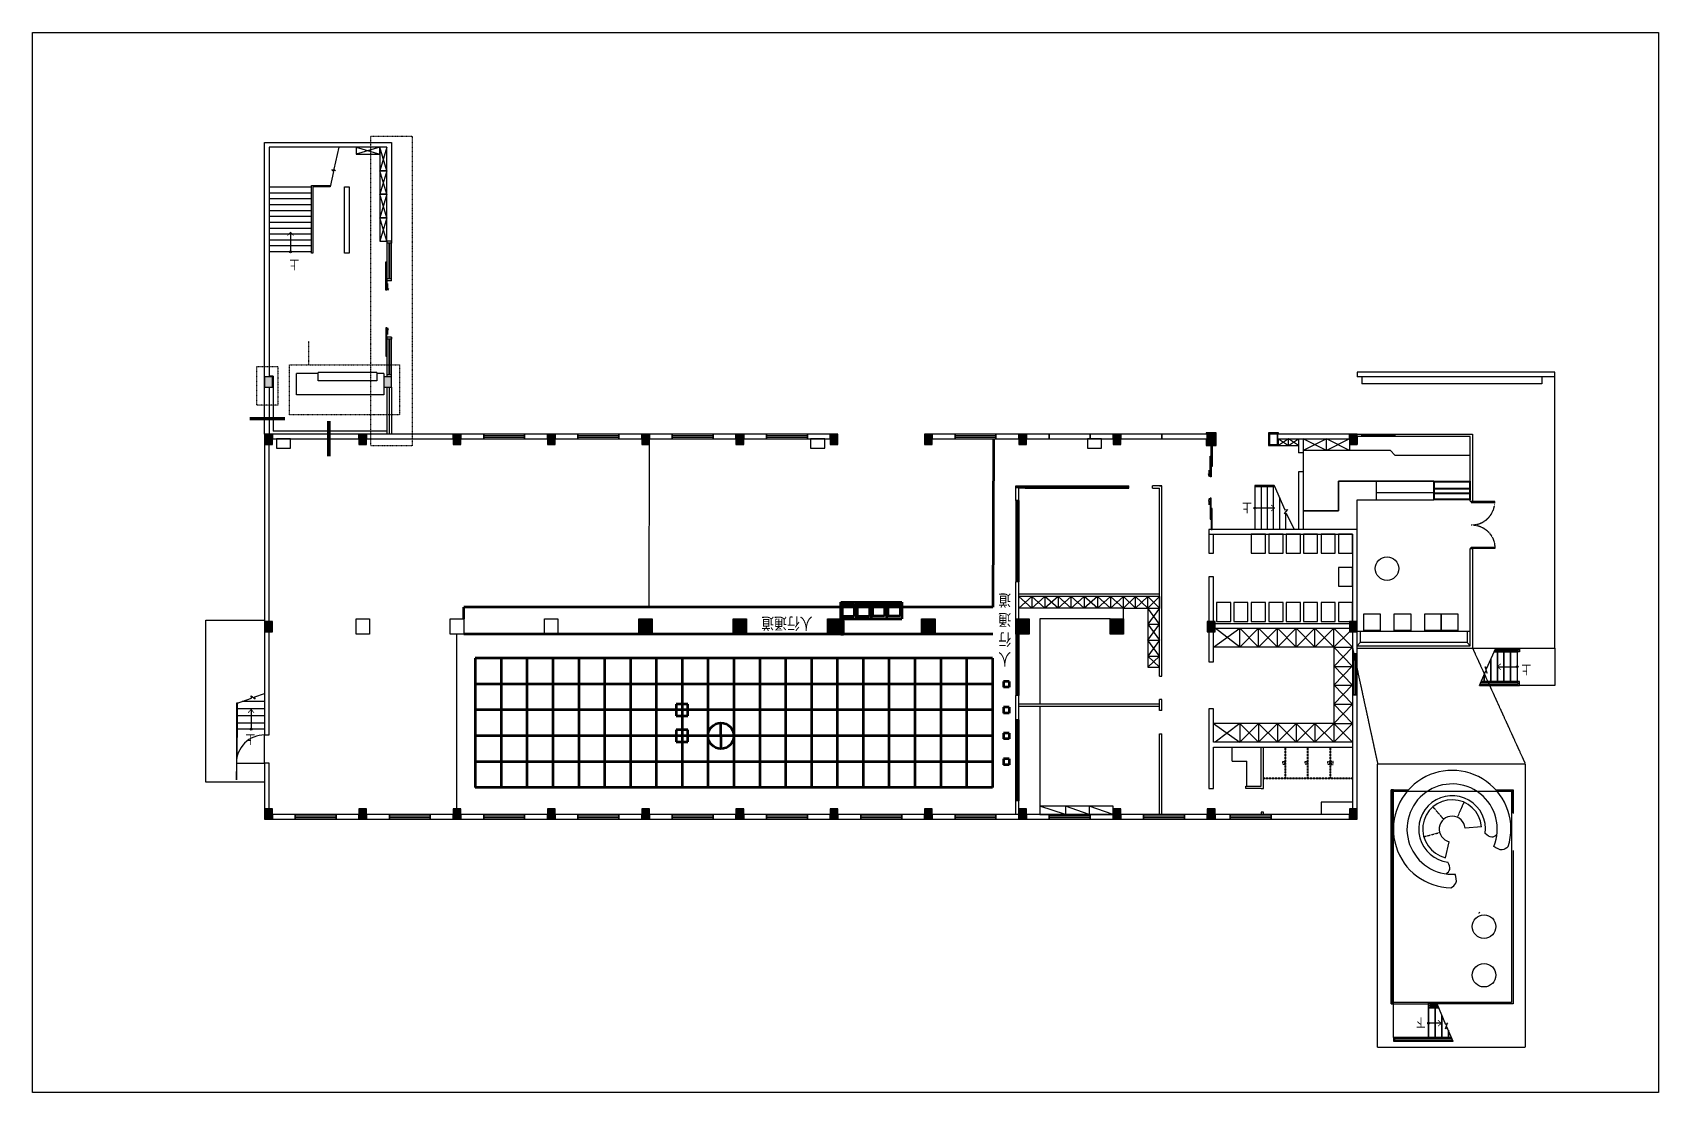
# Model space of a CAD drawing. Header units: millimetres. Extents: x -9872 to 59293, y -11623 to 33459.
import ezdxf

# ---------------------------------------------------------------- set-up
doc = ezdxf.new("R2010")
doc.units = ezdxf.units.MM
for name, pattern in [('DASH', [0.35, 0.25, -0.1]), ('DASHDOT', [25.4, 12.7, -6.35, 0, -6.35]), ('HIDDEN2', [4.7625, 3.175, -1.5875])]:
    doc.linetypes.add(name, pattern=pattern)
for name, color, linetype in [('63#_AFP_xp$0$消防柜', 1, 'Continuous'), ('BASE', 7, 'Continuous'), ('BASE-HATCH', 8, 'Continuous'), ('DOOR', 2, 'Continuous'), ('FMW-FIXTURE', 3, 'HIDDEN2'), ('FMW-MIDDLE', 8, 'HIDDEN2'), ('FMW-TOP', 3, 'Continuous'), ('FU', 8, 'HIDDEN2'), ('FU-LAY-TXT', 2, 'Continuous'), ('GL-EXT', 2, 'Continuous'), ('STAIR', 2, 'Continuous')]:
    doc.layers.add(name, color=color, linetype=linetype)
doc.styles.add('新宋体', font='simsun.ttc', dxfattribs={"width": 0.8})
doc.styles.add('黑体', font='', dxfattribs={"width": 0.8})
doc.styles.get('黑体').set_extended_font_data('SimHei')

# ---------------------------------------------------------------- blocks, each defined once
blk = doc.blocks.new('*E3')
at = {"color": 3, "linetype": 'HIDDEN2', "lineweight": -3, "ltscale": 0.2, "elevation": 0}
blk.add_lwpolyline([(118, 100), (13, 100, 0.414214), (0, 88), (0, 13, 0.414214), (13, 0), (118, 0, 0.414214), (130, 13), (130, 88, 0.414214)], format="xyb", close=True, dxfattribs=at)
at = {"color": 8, "linetype": 'HIDDEN2', "lineweight": -3, "ltscale": 0.2, "elevation": 0}
blk.add_lwpolyline([(115, 30), (115, 0), (15, 0), (15, 30)], close=True, dxfattribs=at)
blk = doc.blocks.new('*E4')
at = {"color": 3, "linetype": 'HIDDEN2', "lineweight": -3, "ltscale": 0.2, "elevation": 0}
blk.add_lwpolyline([(118, 100), (13, 100, 0.414214), (0, 88), (0, 13, 0.414214), (13, 0), (118, 0, 0.414214), (130, 13), (130, 88, 0.414214)], format="xyb", close=True, dxfattribs=at)
at = {"color": 8, "linetype": 'HIDDEN2', "lineweight": -3, "ltscale": 0.2, "elevation": 0}
blk.add_lwpolyline([(115, 30), (115, 0), (15, 0), (15, 30)], close=True, dxfattribs=at)
blk = doc.blocks.new('*E5')
at = {"color": 8, "linetype": 'Continuous', "lineweight": -3}
blk.add_lwpolyline([(0, 0), (50, 0), (50, 1000), (0, 1000)], close=True, dxfattribs=at)
at = {"color": 8, "linetype": 'HIDDEN2', "lineweight": -3, "ltscale": 0.2}
blk.add_arc((25, 25), 975, 358.5312, 91.4688, dxfattribs=at)
blk = doc.blocks.new('*E6')
at = {"color": 8, "linetype": 'Continuous', "lineweight": -3}
blk.add_lwpolyline([(0, 0), (50, 0), (50, 1000), (0, 1000)], close=True, dxfattribs=at)
at = {"color": 8, "linetype": 'HIDDEN2', "lineweight": -3, "ltscale": 0.2}
blk.add_arc((25, 25), 975, 358.5312, 91.4688, dxfattribs=at)
blk = doc.blocks.new('*E7')
at = {"color": 3, "linetype": 'HIDDEN2', "lineweight": -3, "ltscale": 0.2, "elevation": 0}
blk.add_lwpolyline([(118, 100), (13, 100, 0.414214), (0, 88), (0, 13, 0.414214), (13, 0), (118, 0, 0.414214), (130, 13), (130, 88, 0.414214)], format="xyb", close=True, dxfattribs=at)
at = {"color": 8, "linetype": 'HIDDEN2', "lineweight": -3, "ltscale": 0.2, "elevation": 0}
blk.add_lwpolyline([(115, 30), (115, 0), (15, 0), (15, 30)], close=True, dxfattribs=at)
blk = doc.blocks.new('*E8')
at = {"color": 3, "linetype": 'HIDDEN2', "lineweight": -3, "ltscale": 0.2, "elevation": 0}
blk.add_lwpolyline([(118, 100), (13, 100, 0.414214), (0, 88), (0, 13, 0.414214), (13, 0), (118, 0, 0.414214), (130, 13), (130, 88, 0.414214)], format="xyb", close=True, dxfattribs=at)
at = {"color": 8, "linetype": 'HIDDEN2', "lineweight": -3, "ltscale": 0.2, "elevation": 0}
blk.add_lwpolyline([(115, 30), (115, 0), (15, 0), (15, 30)], close=True, dxfattribs=at)
blk = doc.blocks.new('*E9')
at = {"linetype": 'Continuous', "lineweight": -3}
blk.add_hatch(color=8, dxfattribs=at).paths.add_polyline_path([(-214, -35), (-214, 0), (-371, 0)])
at = {"color": 8, "linetype": 'Continuous', "lineweight": -3, "extrusion": (0, 0, -1)}
for p, q in [((-371, 0), (-214, -35)), ((-214, -35), (-214, 0))]:
    blk.add_line(p, q, dxfattribs=at)
at = {"color": 8, "linetype": 'Continuous', "lineweight": -3}
for p, q in [((0, 0), (-214, 0)), ((-206, 0), (0, 0))]:
    blk.add_line(p, q, dxfattribs=at)
blk = doc.blocks.new('*E10')
at = {"color": 3, "linetype": 'Continuous', "lineweight": -3, "ltscale": 0.2}
blk.add_lwpolyline([(0, 1000), (0, 0), (300, 0), (300, 1000), (0, 1000)], dxfattribs=at)
at = {"color": 8, "linetype": 'Continuous', "lineweight": -3, "ltscale": 0.5}
for points in [[(0, 1000), (300, 0)], [(0, 0), (300, 1000)]]:
    blk.add_lwpolyline(points, dxfattribs=at)
blk = doc.blocks.new('*E11')
at = {"color": 3, "linetype": 'Continuous', "lineweight": -3, "ltscale": 0.2}
blk.add_lwpolyline([(0, 1000), (0, 0), (300, 0), (300, 1000), (0, 1000)], dxfattribs=at)
at = {"color": 8, "linetype": 'Continuous', "lineweight": -3, "ltscale": 0.5}
for points in [[(0, 1000), (300, 0)], [(0, 0), (300, 1000)]]:
    blk.add_lwpolyline(points, dxfattribs=at)
blk = doc.blocks.new('*E12')
at = {"color": 3, "linetype": 'Continuous', "lineweight": -3, "ltscale": 0.2}
blk.add_lwpolyline([(0, 1000), (0, 0), (300, 0), (300, 1000), (0, 1000)], dxfattribs=at)
at = {"color": 8, "linetype": 'Continuous', "lineweight": -3, "ltscale": 0.5}
for points in [[(0, 1000), (300, 0)], [(0, 0), (300, 1000)]]:
    blk.add_lwpolyline(points, dxfattribs=at)
blk = doc.blocks.new('*E13')
at = {"color": 3, "linetype": 'Continuous', "lineweight": -3, "ltscale": 0.2}
blk.add_lwpolyline([(0, 1000), (0, 0), (300, 0), (300, 1000), (0, 1000)], dxfattribs=at)
at = {"color": 8, "linetype": 'Continuous', "lineweight": -3, "ltscale": 0.5}
for points in [[(0, 1000), (300, 0)], [(0, 0), (300, 1000)]]:
    blk.add_lwpolyline(points, dxfattribs=at)
blk = doc.blocks.new('*E14')
at = {"color": 3, "linetype": 'Continuous', "lineweight": -3, "ltscale": 0.2}
blk.add_lwpolyline([(0, 1000), (0, 0), (300, 0), (300, 1000), (0, 1000)], dxfattribs=at)
at = {"color": 8, "linetype": 'Continuous', "lineweight": -3, "ltscale": 0.5}
for points in [[(0, 1000), (300, 0)], [(0, 0), (300, 1000)]]:
    blk.add_lwpolyline(points, dxfattribs=at)
blk = doc.blocks.new('*E15')
at = {"linetype": 'Continuous', "lineweight": -3}
blk.add_hatch(color=8, dxfattribs=at).paths.add_polyline_path([(-214, -35), (-214, 0), (-371, 0)])
at = {"color": 8, "linetype": 'Continuous', "lineweight": -3, "extrusion": (0, 0, -1)}
for p, q in [((-371, 0), (-214, -35)), ((-214, -35), (-214, 0))]:
    blk.add_line(p, q, dxfattribs=at)
at = {"color": 8, "linetype": 'Continuous', "lineweight": -3}
for p, q in [((0, 0), (-214, 0)), ((-206, 0), (0, 0))]:
    blk.add_line(p, q, dxfattribs=at)
blk = doc.blocks.new('*E16')
at = {"layer": 'STAIR', "linetype": 'Continuous', "lineweight": -3}
h = blk.add_hatch(color=1, dxfattribs=at)
edge = h.paths.add_edge_path()
edge.add_arc((36567, 89370), 40, 0, 360)
at = {"layer": 'STAIR', "color": 1, "linetype": 'Continuous', "lineweight": -3}
blk.add_lwpolyline([(37407, 89370), (36567, 89370)], dxfattribs=at)
blk.add_lwpolyline([(37260, 89242, 32.4, 32.4, 0), (37407, 89370, 32.4, 32.4, 0), (37259, 89498, 0, 0, 0)], format="xyseb", dxfattribs=at)
at = {"layer": 'STAIR', "color": 8, "linetype": 'Continuous', "lineweight": -3}
blk.add_circle((36567, 89370), 40, dxfattribs=at)
blk = doc.blocks.new('*E17')
at = {"layer": 'STAIR', "linetype": 'Continuous', "lineweight": -3}
h = blk.add_hatch(color=1, dxfattribs=at)
edge = h.paths.add_edge_path()
edge.add_arc((40331, 104533), 40, 180, 540)
at = {"layer": 'STAIR', "color": 1, "linetype": 'Continuous', "lineweight": -3}
blk.add_lwpolyline([(39932, 104662, 32.4, 32.4, 0), (39786, 104533, 32.4, 32.4, 0), (39933, 104406, 0, 0, 0)], format="xyseb", dxfattribs=at)
blk.add_lwpolyline([(39786, 104533), (40331, 104533)], dxfattribs=at)
at = {"layer": 'STAIR', "color": 8, "linetype": 'Continuous', "lineweight": -3}
blk.add_circle((40331, 104533), 40, dxfattribs=at)
blk = doc.blocks.new('*E18')
at = {"layer": 'STAIR', "linetype": 'Continuous', "lineweight": -3}
h = blk.add_hatch(color=1, dxfattribs=at)
edge = h.paths.add_edge_path()
edge.add_arc((36567, 89370), 40, 0, 360)
at = {"layer": 'STAIR', "color": 1, "linetype": 'Continuous', "lineweight": -3}
blk.add_lwpolyline([(37407, 89370), (36567, 89370)], dxfattribs=at)
blk.add_lwpolyline([(37260, 89242, 32.4, 32.4, 0), (37407, 89370, 32.4, 32.4, 0), (37259, 89498, 0, 0, 0)], format="xyseb", dxfattribs=at)
at = {"layer": 'STAIR', "color": 8, "linetype": 'Continuous', "lineweight": -3}
blk.add_circle((36567, 89370), 40, dxfattribs=at)
blk = doc.blocks.new('*E19')
at = {"layer": 'STAIR', "linetype": 'Continuous', "lineweight": -3}
h = blk.add_hatch(color=1, dxfattribs=at)
edge = h.paths.add_edge_path()
edge.add_arc((36567, 89370), 40, 0, 360)
at = {"layer": 'STAIR', "color": 1, "linetype": 'Continuous', "lineweight": -3}
blk.add_lwpolyline([(37407, 89370), (36567, 89370)], dxfattribs=at)
blk.add_lwpolyline([(37260, 89242, 32.4, 32.4, 0), (37407, 89370, 32.4, 32.4, 0), (37259, 89498, 0, 0, 0)], format="xyseb", dxfattribs=at)
at = {"layer": 'STAIR', "color": 8, "linetype": 'Continuous', "lineweight": -3}
blk.add_circle((36567, 89370), 40, dxfattribs=at)
blk = doc.blocks.new('*E20')
at = {"layer": 'STAIR', "linetype": 'Continuous', "lineweight": -3}
h = blk.add_hatch(color=1, dxfattribs=at)
edge = h.paths.add_edge_path()
edge.add_arc((36567, 89370), 40, 0, 360)
at = {"layer": 'STAIR', "color": 1, "linetype": 'Continuous', "lineweight": -3}
blk.add_lwpolyline([(37407, 89370), (36567, 89370)], dxfattribs=at)
blk.add_lwpolyline([(37260, 89242, 32.4, 32.4, 0), (37407, 89370, 32.4, 32.4, 0), (37259, 89498, 0, 0, 0)], format="xyseb", dxfattribs=at)
at = {"layer": 'STAIR', "color": 8, "linetype": 'Continuous', "lineweight": -3}
blk.add_circle((36567, 89370), 40, dxfattribs=at)

msp = doc.modelspace()

# ---------------------------------------------------------------- hatches: boundary and pattern name
at = {"layer": 'BASE-HATCH', "linetype": 'Continuous', "lineweight": -3}
h = msp.add_hatch(color=8, dxfattribs=at)
h.paths.add_polyline_path([(5400, 18820), (5070, 18820), (5070, 18380), (5400, 18380)])
h.paths.add_polyline_path([(330, 18820), (0, 18820), (0, 18380), (330, 18380)])
for points in [[(330, 16380), (0, 16380), (0, 15940), (330, 15940)], [(4340, 16380), (4010, 16380), (4010, 15940), (4340, 15940)], [(8350, 16380), (8020, 16380), (8020, 15940), (8350, 15940)], [(12360, 16380), (12030, 16380), (12030, 15940), (12360, 15940)], [(16370, 16380), (16040, 16380), (16040, 15940), (16370, 15940)], [(20380, 16380), (20050, 16380), (20050, 15940), (20380, 15940)], [(24390, 16380), (24060, 16380), (24060, 15940), (24390, 15940)], [(28400, 16380), (28070, 16380), (28070, 15940), (28400, 15940)], [(32410, 16380), (32080, 16380), (32080, 15940), (32410, 15940)], [(36420, 16380), (36090, 16380), (36090, 15940), (36420, 15940)], [(40430, 16380), (40100, 16380), (40100, 15940), (40430, 15940)], [(46480, 16380), (46150, 16380), (46150, 15940), (46480, 15940)], [(330, 8410), (0, 8410), (0, 7970), (330, 7970)], [(16490, 7865), (15920, 7865), (15920, 8515), (16490, 8515)], [(20496, 7865), (19926, 7865), (19926, 8515), (20496, 8515)], [(24510, 7865), (23940, 7865), (23940, 8515), (24510, 8515)], [(28520, 7865), (27950, 7865), (27950, 8515), (28520, 8515)], [(32530, 7865), (31960, 7865), (31960, 8515), (32530, 8515)], [(36540, 7865), (35970, 7865), (35970, 8515), (36540, 8515)], [(40430, 8410), (40100, 8410), (40100, 7970), (40430, 7970)], [(46480, 8410), (46150, 8410), (46150, 7970), (46480, 7970)], [(330, 440), (0, 440), (0, 0), (330, 0)], [(4340, 440), (4010, 440), (4010, 0), (4340, 0)], [(8350, 440), (8020, 440), (8020, 0), (8350, 0)], [(12360, 440), (12030, 440), (12030, 0), (12360, 0)], [(16370, 440), (16040, 440), (16040, 0), (16370, 0)], [(20380, 440), (20050, 440), (20050, 0), (20380, 0)], [(24390, 440), (24060, 440), (24060, 0), (24390, 0)], [(28400, 440), (28070, 440), (28070, 0), (28400, 0)], [(32410, 440), (32080, 440), (32080, 0), (32410, 0)], [(36420, 440), (36090, 440), (36090, 0), (36420, 0)], [(40430, 440), (40100, 440), (40100, 0), (40430, 0)], [(46480, 440), (46150, 440), (46150, 0), (46480, 0)]]:
    msp.add_hatch(color=8, dxfattribs=at).paths.add_polyline_path(points)
at = {"layer": 'BASE-HATCH', "linetype": 'Continuous', "lineweight": -3, "ltscale": 0.2}
h = msp.add_hatch(dxfattribs=at)
h.set_pattern_fill('ANSI31', color=8, scale=1500, angle=540, style=0)
h.set_pattern_definition([(225, (89846.613, 95855.09), (22.45064, -22.45064), [])])
h.paths.add_polyline_path([(31960, 14080), (32360, 14080), (32360, 14180), (31960, 14180)])
h = msp.add_hatch(dxfattribs=at)
h.set_pattern_fill('ANSI31', color=8, scale=1500, angle=540, style=0)
h.set_pattern_definition([(225, (48015.97, 1251.683), (22.45064, -22.45064), [])])
h.paths.add_polyline_path([(48016, 1252), (47916, 1252), (47916, -7858), (48016, -7858)])

# ---------------------------------------------------------------- linework, layer by layer
at = {"color": 4}
for p, q in [((-9872, -11623), (-9872, 33459)), ((-9872, 33459), (59293, 33459)), ((59293, 33459), (59293, -11623)), ((16352, 9016), (16370, 15940)), ((8162, 7865), (8160, 440)), ((59293, -11623), (-9872, -11623))]:
    msp.add_line(p, q, dxfattribs=at)
at = {"color": 6, "linetype": 'DASHDOT', "lineweight": -3, "ltscale": 0.2}
msp.add_line((1880, 19329), (1880, 20328), dxfattribs=at)
at = {"color": 2, "lineweight": 211}
for p, q in [((30999, 16180), (30980, 9015)), ((30980, 9015), (8470, 9016)), ((8470, 8515), (8470, 9016)), ((30977, 7865), (8470, 7865))]:
    msp.add_line(p, q, dxfattribs=at)
at = {"color": 4, "lineweight": 211}
for p, q in [((24510, 8515), (24510, 9232)), ((24510, 9232), (27100, 9232)), ((25158, 9232), (25158, 8515)), ((25805, 9232), (25805, 8515)), ((26452, 9232), (26452, 8515)), ((27100, 9232), (27100, 8515)), ((24510, 8515), (27100, 8515)), ((30960, 6845), (8960, 6845)), ((8960, 6845), (8960, 1345)), ((10060, 6845), (10060, 1345)), ((11160, 6845), (11160, 1345)), ((12260, 6845), (12260, 1345)), ((13360, 6845), (13360, 1345)), ((14460, 6845), (14460, 1345)), ((15560, 6845), (15560, 1345)), ((16660, 6845), (16660, 1345)), ((17760, 6845), (17760, 1345)), ((18860, 6845), (18860, 1345)), ((19960, 6845), (19960, 1345)), ((21060, 6845), (21060, 1345)), ((22160, 6845), (22160, 1345)), ((23260, 6845), (23260, 1345)), ((24360, 6845), (24360, 1345)), ((25460, 6845), (25460, 1345)), ((26560, 6845), (26560, 1345)), ((27660, 6845), (27660, 1345)), ((28760, 6845), (28760, 1345)), ((29860, 6845), (29860, 1345)), ((30960, 6845), (30960, 1345)), ((30960, 5745), (8960, 5745)), ((31427, 5861), (31427, 5611)), ((31677, 5861), (31427, 5861)), ((31427, 5861), (31427, 5611)), ((31427, 5861), (31427, 5611)), ((31677, 5611), (31427, 5611)), ((31677, 5861), (31677, 5611)), ((18010, 4895), (17510, 4895)), ((17510, 4895), (17510, 4395)), ((18010, 4395), (18010, 4895)), ((30960, 4645), (8960, 4645)), ((17510, 4395), (17760, 4395)), ((17760, 4645), (17760, 4395)), ((17760, 4395), (18010, 4395)), ((31427, 4761), (31427, 4511)), ((31677, 4761), (31427, 4761)), ((31427, 4761), (31427, 4511)), ((31427, 4761), (31427, 4511)), ((31677, 4511), (31427, 4511)), ((31677, 4761), (31677, 4511)), ((30960, 3545), (8960, 3545)), ((18010, 3795), (17510, 3795)), ((17510, 3795), (17510, 3295)), ((17760, 3545), (17760, 3295)), ((18010, 3295), (18010, 3795)), ((19410, 3545), (19410, 4095)), ((19960, 3545), (19410, 3545)), ((19410, 3545), (19410, 2995)), ((31427, 3661), (31427, 3411)), ((31677, 3661), (31427, 3661)), ((31427, 3661), (31427, 3411)), ((31427, 3661), (31427, 3411)), ((31677, 3661), (31677, 3411)), ((17510, 3295), (17760, 3295)), ((17760, 3295), (18010, 3295)), ((31677, 3411), (31427, 3411)), ((30960, 2445), (8960, 2445)), ((31427, 2561), (31427, 2311)), ((31677, 2561), (31427, 2561)), ((31427, 2561), (31427, 2311)), ((31427, 2561), (31427, 2311)), ((31677, 2311), (31427, 2311)), ((31677, 2561), (31677, 2311)), ((30960, 1345), (8960, 1345)), ((27659, 1340), (27660, 1340))]:
    msp.add_line(p, q, dxfattribs=at)
at = {"color": 6, "linetype": 'DASHDOT', "lineweight": -3, "ltscale": 0.2}
for points in [[(6273, 15877), (4520, 15877), (4520, 29055), (6273, 29055)], [(556, 17608), (-331, 17608), (-331, 19256), (556, 19256)], [(5735, 17193), (1058, 17193), (1058, 19329), (5735, 19329)]]:
    msp.add_lwpolyline(points, close=True, dxfattribs=at)
at = {"color": 2, "linetype": 'Continuous', "lineweight": -3, "ltscale": 0.2, "const_width": 150}
for points in [[(-632, 17035), (868, 17035)], [(2731, 15440), (2731, 16940)]]:
    msp.add_lwpolyline(points, dxfattribs=at)
at = {"color": 4, "lineweight": 211}
for points in [[(25082, 8626), (24578, 8626), (24578, 9121), (25082, 9121)], [(25727, 8626), (25223, 8626), (25223, 9121), (25727, 9121)], [(26372, 8631), (25868, 8631), (25868, 9126), (26372, 9126)], [(27032, 8635), (26528, 8635), (26528, 9130), (27032, 9130)], [(24510, 7865), (24621, 7865), (24621, 8428), (24510, 8428)]]:
    msp.add_lwpolyline(points, close=True, dxfattribs=at)
msp.add_circle((19410, 3545), 550, dxfattribs=at)
at = {"layer": '63#_AFP_xp$0$消防柜', "ltscale": 0.5}
for points in [[(1101, 16180), (501, 16180), (501, 15780), (1101, 15780)], [(23828, 16180), (23228, 16180), (23228, 15780), (23828, 15780)], [(35605, 16180), (35005, 16180), (35005, 15780), (35605, 15780)]]:
    msp.add_lwpolyline(points, close=True, dxfattribs=at)
at = {"layer": 'BASE', "color": 7, "linetype": 'Continuous', "lineweight": -3}
for p, q in [((54880, 19020), (46480, 19020)), ((54880, 18820), (46480, 18820)), ((54880, 18820), (54880, 19020)), ((46480, 15940), (46280, 15940)), ((46480, 16380), (46680, 16380)), ((46480, 16080), (46480, 16380)), ((46680, 16280), (46480, 16280)), ((48080, 16380), (51380, 16380)), ((51280, 16280), (48080, 16280)), ((51280, 13520), (51280, 16280)), ((51380, 16380), (51380, 13520)), ((31960, 13550), (31960, 14180)), ((31960, 14180), (32360, 14180)), ((32080, 13550), (32080, 14080)), ((32360, 14080), (32080, 14080)), ((32360, 14180), (32360, 14080)), ((37765, 14080), (37765, 14180)), ((38165, 14180), (37765, 14180)), ((37765, 14080), (38065, 14080)), ((38065, 14180), (38165, 14180)), ((38065, 6085), (38065, 14080)), ((38165, 6085), (38165, 14180)), ((38165, 14080), (38165, 14180)), ((32080, 13550), (31960, 13550)), ((51280, 13520), (51380, 13520)), ((40165, 12120), (46280, 12120)), ((46280, 12320), (40365, 12320)), ((46280, 12120), (46280, 8410)), ((51280, 7380), (51280, 11520)), ((51280, 11520), (51380, 11520)), ((51380, 11520), (51380, 7280)), ((31960, 8515), (31960, 10100)), ((32080, 10100), (31960, 10100)), ((32080, 8515), (32080, 10100)), ((38065, 9570), (32080, 9570)), ((38065, 9470), (32080, 9470)), ((46280, 8410), (46480, 8410)), ((51380, 8268), (51380, 7280)), ((46480, 7380), (51280, 7380)), ((46480, 7280), (51380, 7280)), ((31960, 4225), (31960, 5259)), ((32080, 5259), (31960, 5259)), ((32080, 4225), (32080, 5259)), ((32080, 4910), (38065, 4910)), ((38165, 5085), (38065, 5085)), ((38065, 4625), (38065, 5085)), ((38165, 4625), (38165, 5085)), ((46480, 440), (46480, 5290)), ((32080, 4225), (31960, 4225)), ((32080, 4810), (38065, 4810)), ((38065, 200), (38065, 3625)), ((38165, 200), (38165, 3625)), ((46280, 3070), (46280, 440)), ((41735, 1300), (41735, 1400)), ((41735, 1400), (42385, 1400)), ((31960, 200), (31960, 775)), ((32080, 775), (31960, 775)), ((32080, 200), (32080, 775)), ((42385, 1300), (41735, 1300)), ((47916, -7858), (47916, 1252)), ((48016, 1252), (47916, 1252)), ((48016, -7858), (48016, 1252)), ((42485, 200), (42385, 200)), ((46150, 200), (42820, 200)), ((42820, 200), (42820, 0)), ((46150, 0), (46150, 200)), ((42820, 0), (46150, 0)), ((47916, -7858), (48016, -7858))]:
    msp.add_line(p, q, dxfattribs=at)
at = {"layer": 'BASE', "color": 7, "linetype": 'Continuous', "lineweight": -3, "ltscale": 0.5}
for p, q in [((46480, 19020), (46480, 18820)), ((38065, 6085), (38165, 6085)), ((38165, 4625), (38065, 4625)), ((38065, 3625), (38165, 3625)), ((42385, 1400), (42385, 3070)), ((42485, 1300), (42485, 3070)), ((42385, 1300), (42485, 1300)), ((42485, 300), (42385, 300)), ((42385, 300), (42385, 200)), ((42485, 200), (42485, 300))]:
    msp.add_line(p, q, dxfattribs=at)
at = {"layer": 'BASE', "color": 0, "linetype": 'Continuous', "lineweight": -3}
for p, q in [((40430, 8320), (46150, 8320)), ((40430, 8120), (46150, 8120)), ((46480, 5290), (46280, 5290)), ((46280, 5290), (46280, 3270)), ((46480, 5290), (46280, 5290)), ((40365, 4690), (40165, 4690)), ((40165, 4690), (40165, 1300)), ((40365, 3270), (40365, 4690)), ((46280, 3270), (40365, 3270)), ((40365, 1300), (40365, 3070)), ((40365, 3070), (46280, 3070)), ((40165, 1300), (40365, 1300)), ((46280, 440), (46480, 440))]:
    msp.add_line(p, q, dxfattribs=at)
at = {"layer": 'BASE', "color": 1, "linetype": 'DASH', "lineweight": -3}
for p, q in [((46280, 7280), (47346, 2357)), ((51380, 7280), (53623, 2357))]:
    msp.add_line(p, q, dxfattribs=at)
at = {"layer": 'BASE', "color": 7, "linetype": 'Continuous', "lineweight": -3, "ltscale": 0.5}
for points in [[(0, 16380), (0, 16380), (0, 28780), (5400, 28780), (5400, 24580), (5200, 24580), (5200, 28580), (200, 28580), (200, 18820)], [(3400, 26900), (3600, 26900), (3600, 24080), (3400, 24080), (3400, 26900)], [(200, 18380), (200, 16380)], [(43980, 16180), (43980, 15580)], [(44180, 16180), (44180, 15580)], [(43980, 14780), (43980, 12320)], [(44180, 14780), (44180, 12320)]]:
    msp.add_lwpolyline(points, dxfattribs=at)
at = {"layer": 'BASE', "color": 7, "linetype": 'Continuous', "lineweight": -3, "ltscale": 0.2}
for points in [[(330, 18820), (0, 18820), (0, 18380), (330, 18380)], [(5400, 18820), (5070, 18820), (5070, 18380), (5400, 18380)], [(330, 16380), (0, 16380), (0, 15940), (330, 15940)], [(4340, 16380), (4010, 16380), (4010, 15940), (4340, 15940)], [(8350, 16380), (8020, 16380), (8020, 15940), (8350, 15940)], [(12360, 16380), (12030, 16380), (12030, 15940), (12360, 15940)], [(16370, 16380), (16040, 16380), (16040, 15940), (16370, 15940)], [(20380, 16380), (20050, 16380), (20050, 15940), (20380, 15940)], [(24390, 16380), (24060, 16380), (24060, 15940), (24390, 15940)], [(28400, 16380), (28070, 16380), (28070, 15940), (28400, 15940)], [(32410, 16380), (32080, 16380), (32080, 15940), (32410, 15940)], [(36420, 16380), (36090, 16380), (36090, 15940), (36420, 15940)], [(40430, 16380), (40100, 16380), (40100, 15940), (40430, 15940)], [(46480, 16380), (46150, 16380), (46150, 15940), (46480, 15940)], [(330, 8410), (0, 8410), (0, 7970), (330, 7970)], [(4460, 7865), (3890, 7865), (3890, 8515), (4460, 8515)], [(8470, 7865), (7900, 7865), (7900, 8515), (8470, 8515)], [(12480, 7865), (11910, 7865), (11910, 8515), (12480, 8515)], [(20500, 7865), (19930, 7865), (19930, 8515), (20500, 8515)], [(24510, 7865), (23940, 7865), (23940, 8515), (24510, 8515)], [(28520, 7865), (27950, 7865), (27950, 8515), (28520, 8515)], [(32530, 7865), (31960, 7865), (31960, 8515), (32530, 8515)], [(36540, 7865), (35970, 7865), (35970, 8515), (36540, 8515)], [(40430, 8410), (40100, 8410), (40100, 7970), (40430, 7970)], [(46480, 8410), (46150, 8410), (46150, 7970), (46480, 7970)], [(330, 440), (0, 440), (0, 0), (330, 0)], [(4340, 440), (4010, 440), (4010, 0), (4340, 0)], [(8350, 440), (8020, 440), (8020, 0), (8350, 0)], [(12360, 440), (12030, 440), (12030, 0), (12360, 0)], [(16370, 440), (16040, 440), (16040, 0), (16370, 0)], [(20380, 440), (20050, 440), (20050, 0), (20380, 0)], [(24390, 440), (24060, 440), (24060, 0), (24390, 0)], [(28400, 440), (28070, 440), (28070, 0), (28400, 0)], [(32410, 440), (32080, 440), (32080, 0), (32410, 0)], [(36420, 440), (36090, 440), (36090, 0), (36420, 0)], [(40430, 440), (40100, 440), (40100, 0), (40430, 0)], [(46480, 440), (46150, 440), (46150, 0), (46480, 0)]]:
    msp.add_lwpolyline(points, close=True, dxfattribs=at)
at = {"layer": 'BASE', "color": 7, "linetype": 'Continuous', "lineweight": -3}
for points in [[(0, 8410), (200, 8410), (200, 15940), (0, 15940)], [(330, 16180), (4010, 16180), (4010, 16380), (330, 16380)], [(4340, 16180), (8020, 16180), (8020, 16380), (4340, 16380)], [(8350, 16180), (9320, 16180), (9320, 16380), (8350, 16380)], [(11060, 16180), (12030, 16180), (12030, 16380), (11060, 16380)], [(12360, 16180), (13330, 16180), (13330, 16380), (12360, 16380)], [(15070, 16180), (16040, 16180), (16040, 16380), (15070, 16380)], [(16370, 16180), (17340, 16180), (17340, 16380), (16370, 16380)], [(19080, 16180), (20050, 16180), (20050, 16380), (19080, 16380)], [(20380, 16180), (21350, 16180), (21350, 16380), (20380, 16380)], [(23090, 16180), (24060, 16180), (24060, 16380), (23090, 16380)], [(28400, 16180), (29370, 16180), (29370, 16380), (28400, 16380)], [(31110, 16180), (32080, 16180), (32080, 16380), (31110, 16380)], [(32410, 16180), (33380, 16180), (33380, 16380), (32410, 16380)], [(35120, 16180), (36090, 16180), (36090, 16380), (35120, 16380)], [(38160, 16180), (40100, 16180), (40100, 16380), (38160, 16380)], [(40430, 15940), (40100, 15940), (40100, 16380), (40430, 16380)], [(42750, 15940), (43080, 15940), (43080, 16380), (42750, 16380)], [(43080, 16180), (46150, 16180), (46150, 16380), (43080, 16380)], [(40165, 11310), (40365, 11310), (40365, 12120), (46280, 12120), (46280, 8410), (46480, 8410), (46480, 12320), (46280, 12320), (46280, 12320), (40365, 12320), (40365, 12320), (40165, 12320)], [(40165, 8410), (40365, 8410), (40365, 10310), (40165, 10310)], [(0, 3585), (200, 3585), (200, 7970), (0, 7970)], [(40165, 6690), (40365, 6690), (40365, 7970), (40165, 7970)], [(46280, 7030), (46480, 7030), (46480, 7970), (46280, 7970)], [(0, 440), (200, 440), (200, 2385), (0, 2385)], [(330, 0), (1300, 0), (1300, 200), (330, 200)], [(3040, 0), (4010, 0), (4010, 200), (3040, 200)], [(4340, 0), (5310, 0), (5310, 200), (4340, 200)], [(7050, 0), (8020, 0), (8020, 200), (7050, 200)], [(8350, 0), (9320, 0), (9320, 200), (8350, 200)], [(11060, 0), (12030, 0), (12030, 200), (11060, 200)], [(12360, 0), (13330, 0), (13330, 200), (12360, 200)], [(15070, 0), (16040, 0), (16040, 200), (15070, 200)], [(16370, 0), (17340, 0), (17340, 200), (16370, 200)], [(19080, 0), (20050, 0), (20050, 200), (19080, 200)], [(20380, 0), (21350, 0), (21350, 200), (20380, 200)], [(23090, 0), (24060, 0), (24060, 200), (23090, 200)], [(24390, 0), (25360, 0), (25360, 200), (24390, 200)], [(27100, 0), (28070, 0), (28070, 200), (27100, 200)], [(28400, 0), (29370, 0), (29370, 200), (28400, 200)], [(31110, 0), (32080, 0), (32080, 200), (31110, 200)], [(32410, 0), (33380, 0), (33380, 200), (32410, 200)], [(35120, 0), (36090, 0), (36090, 200), (35120, 200)], [(36420, 0), (37390, 0), (37390, 200), (36420, 200)], [(39130, 0), (40100, 0), (40100, 200), (39130, 200)], [(40430, 0), (41080, 0), (41080, 200), (40430, 200)]]:
    msp.add_lwpolyline(points, close=True, dxfattribs=at)
for points in [[(40050, 16180), (40050, 15890), (40480, 15890), (40480, 16430), (40050, 16430), (40050, 16380)], [(43130, 16380), (43130, 16430), (42700, 16430), (42700, 15890), (43130, 15890), (43130, 16180)], [(44180, 15580), (43980, 15580)], [(44180, 14780), (43980, 14780)], [(46280, 3070), (46280, 440), (46480, 440), (46480, 5290), (46280, 5290), (46280, 3070)]]:
    msp.add_lwpolyline(points, dxfattribs=at)
at = {"layer": 'BASE', "color": 7, "linetype": 'Continuous', "lineweight": -3, "ltscale": 0.2}
for points in [[(16490, 7865), (15920, 7865), (15920, 8515)], [(15920, 8515), (16490, 8515), (16490, 7865)]]:
    msp.add_lwpolyline(points, dxfattribs=at)
at = {"layer": 'BASE', "color": 1, "linetype": 'DASH', "lineweight": -3}
msp.add_lwpolyline([(53623, -9713), (47346, -9713), (47346, 2357), (53623, 2357)], close=True, dxfattribs=at)
at = {"layer": 'BASE-HATCH', "color": 8, "linetype": 'Continuous', "lineweight": -3}
msp.add_lwpolyline([(4460, 7865), (3890, 7865), (3890, 8515), (4460, 8515)], close=True, dxfattribs=at)
at = {"layer": 'DOOR', "color": 8, "linetype": 'Continuous', "lineweight": -3}
for points in [[(5160, 22500), (5160, 23700), (5200, 23700), (5200, 22500)], [(5160, 20900), (5160, 19700), (5200, 19700), (5200, 20900)]]:
    msp.add_lwpolyline(points, close=True, dxfattribs=at)
for points in [[(5277, 22579), (5235, 22504), (5235, 22784), (5235, 22579), (5277, 22579)], [(5277, 20821), (5235, 20896), (5235, 20616), (5235, 20821), (5277, 20821)]]:
    msp.add_lwpolyline(points, dxfattribs=at)
at = {"layer": 'DOOR', "color": 8, "linetype": 'Continuous', "lineweight": -3, "ltscale": 0.5}
for points in [[(40265, 15445), (40265, 14555), (40225, 14555), (40225, 15445)], [(40305, 15890), (40305, 15000), (40265, 15000), (40265, 15890)], [(40265, 12765), (40265, 13655), (40225, 13655), (40225, 12765)], [(40305, 12320), (40305, 13210), (40265, 13210), (40265, 12320)]]:
    msp.add_lwpolyline(points, close=True, dxfattribs=at)
at = {"layer": 'DOOR', "color": 8, "linetype": 'Continuous', "lineweight": -3}
msp.add_lwpolyline([(-1200, 2385), (0, 2385), (0, 3585, 0.414214)], format="xyb", close=True, dxfattribs=at)
at = {"layer": 'FMW-FIXTURE', "color": 4, "linetype": 'Continuous', "lineweight": -3}
for p, q in [((1360, 18050), (1360, 18950)), ((2280, 18950), (1360, 18950)), ((2280, 18650), (2280, 19000)), ((4770, 19000), (2280, 19000)), ((4770, 19000), (4770, 18650)), ((5070, 18950), (4770, 18950)), ((5070, 18950), (5070, 18050)), ((5070, 18050), (1360, 18050)), ((4770, 18650), (2280, 18650)), ((46280, 720), (44950, 720)), ((44950, 720), (44950, 200))]:
    msp.add_line(p, q, dxfattribs=at)
at = {"layer": 'FMW-FIXTURE', "color": 4, "linetype": 'Continuous', "lineweight": -3, "ltscale": 0.5}
for p, q in [((47899, 15680), (46150, 15680)), ((48080, 15480), (47899, 15680)), ((48080, 15480), (51280, 15480)), ((49730, 14380), (46380, 14380)), ((47280, 14380), (47280, 13580)), ((49730, 13880), (47280, 13880))]:
    msp.add_line(p, q, dxfattribs=at)
at = {"layer": 'FMW-FIXTURE', "color": 4, "linetype": 'ByBlock', "lineweight": -3, "ltscale": 0.5}
for p, q in [((51280, 7990), (46480, 7990)), ((46610, 7990), (46610, 7510)), ((51150, 7990), (51150, 7510)), ((46610, 7510), (46480, 7380)), ((51150, 7510), (46610, 7510)), ((51150, 7510), (51280, 7380))]:
    msp.add_line(p, q, dxfattribs=at)
at = {"layer": 'FMW-FIXTURE', "color": 3, "linetype": 'Continuous', "lineweight": -3, "ltscale": 0.5}
for p, q in [((41165, 2470), (41165, 3070)), ((41165, 2470), (41789, 2470)), ((41789, 1400), (41789, 2470)), ((51762, -318), (51064, -376)), ((50230, -1639), (50390, -957))]:
    msp.add_line(p, q, dxfattribs=at)
at = {"layer": 'FMW-FIXTURE', "color": 4, "linetype": 'Continuous', "lineweight": -3, "ltscale": 0.5}
msp.add_lwpolyline([(46480, 12320), (46480, 13580), (49730, 13580), (49730, 14380), (45680, 14380), (45680, 13120), (44180, 13120)], dxfattribs=at)
at = {"layer": 'FMW-FIXTURE', "color": 3, "linetype": 'Continuous', "lineweight": -3, "ltscale": 0.5}
for radius, start, end in [(2500, 342.68819, 268.73299), (1921, 337.52512, 273.89607), (1421, 352.33785, 262.67627), (1250, 4.77703, 256.77703), (550, 4.77703, 256.77703)]:
    msp.add_arc((50516, -422), radius, start, end, dxfattribs=at)
for points, knots in [([(52422, -665), (52346, -715), (52175, -830), (52015, -690), (51924, -611)], [0, 0, 0, 0, 245.297241, 560.252045, 560.252045, 560.252045, 560.252045]), ([(52903, -1166), (52818, -1229), (52622, -1377), (52411, -1236), (52291, -1156)], [0, 0, 0, 0, 290.949785, 675.238276, 675.238276, 675.238276, 675.238276]), ([(50258, -2326), (50326, -2266), (50481, -2130), (50387, -1939), (50335, -1831)], [0, 0, 0, 0, 245.297241, 560.252045, 560.252045, 560.252045, 560.252045]), ([(50461, -2921), (50548, -2861), (50751, -2722), (50684, -2478), (50647, -2338)], [0, 0, 0, 0, 290.949785, 675.238276, 675.238276, 675.238276, 675.238276])]:
    msp.add_open_spline(points, degree=3, knots=knots, dxfattribs=at)
at = {"layer": 'FMW-MIDDLE', "color": 3, "linetype": 'HIDDEN2', "lineweight": -3, "ltscale": 0.2}
for p, q in [((43412, 1750), (43412, 3070)), ((43442, 1750), (43442, 3070)), ((44368, 1750), (44368, 3070)), ((44398, 1750), (44398, 3070)), ((45325, 1750), (45325, 3070)), ((45355, 1750), (45355, 3070)), ((46280, 1750), (42489, 1750)), ((46280, 1720), (42489, 1720))]:
    msp.add_line(p, q, dxfattribs=at)
at = {"layer": 'FMW-MIDDLE', "color": 3, "linetype": 'HIDDEN2', "lineweight": -3}
for p, q in [((51015, 724), (50735, 82)), ((50157, -5), (49700, 525)), ((49309, -747), (49985, -565))]:
    msp.add_line(p, q, dxfattribs=at)
at = {"layer": 'FMW-TOP', "color": 3, "linetype": 'Continuous', "lineweight": -3}
for p, q in [((360, 18850), (200, 18850)), ((360, 18850), (360, 16500)), ((5200, 16500), (360, 16500)), ((48016, 1254), (48661, 1254)), ((48016, 1194), (48608, 1194)), ((52392, 1254), (53106, 1254)), ((52504, 1204), (53056, 1204)), ((53056, 1204), (53056, 272)), ((53106, 1254), (53106, 242)), ((53046, -1169), (53046, -7798)), ((53106, -1333), (53106, -7858)), ((53046, -7798), (49516, -7798)), ((49516, -7858), (49516, -7798)), ((53106, -7858), (49516, -7858))]:
    msp.add_line(p, q, dxfattribs=at)
at = {"layer": 'FMW-TOP', "color": 8, "linetype": 'Continuous', "lineweight": -3, "ltscale": 0.5}
for points in [[(43980, 15890), (43555, 16180), (43130, 15890)], [(43130, 16180), (43555, 15890), (43980, 16180)], [(46150, 15680), (45165, 16180), (44180, 15680)], [(46150, 16180), (45165, 15680), (44180, 16180)]]:
    msp.add_lwpolyline(points, dxfattribs=at)
at = {"layer": 'FMW-TOP', "color": 3, "linetype": 'Continuous', "lineweight": -3, "ltscale": 0.5}
for points in [[(43555, 15890), (43555, 16180)], [(46150, 15940), (46150, 15680), (44180, 15680)], [(45165, 15680), (45165, 16180)], [(43130, 15890), (43980, 15890)]]:
    msp.add_lwpolyline(points, dxfattribs=at)
at = {"layer": 'FU', "color": 8, "linetype": 'Continuous', "lineweight": -3, "ltscale": 0.5}
for p, q in [((49760, 14080), (51250, 14080)), ((49760, 14050), (51250, 14050)), ((49760, 13880), (51250, 13880)), ((49760, 13850), (51250, 13850))]:
    msp.add_line(p, q, dxfattribs=at)
at = {"layer": 'FU', "color": 251, "linetype": 'Continuous', "lineweight": -3}
for p, q in [((40365, 7318), (41480, 8118)), ((41480, 7318), (40430, 8118)), ((41480, 7318), (42280, 8118)), ((42280, 7318), (41480, 8118)), ((42280, 7318), (43080, 8118)), ((43080, 7318), (42280, 8118)), ((43080, 7318), (43880, 8118)), ((43880, 7318), (43080, 8118)), ((43880, 7318), (44680, 8118)), ((44680, 7318), (43880, 8118)), ((44680, 7318), (45480, 8118)), ((45480, 7318), (44680, 8118)), ((45480, 8118), (46280, 7318)), ((45480, 7318), (46150, 7970)), ((45480, 7318), (46280, 6494)), ((45480, 6494), (46280, 7318)), ((45480, 6518), (46280, 5694)), ((45480, 5694), (46280, 6518)), ((45480, 5718), (46280, 4894)), ((45480, 4894), (46280, 5718)), ((45480, 4894), (46280, 4070)), ((45480, 4070), (46280, 4894)), ((40365, 4070), (41480, 3270)), ((41480, 4070), (40430, 3270)), ((41480, 4070), (42280, 3270)), ((42280, 4070), (41480, 3270)), ((42280, 4070), (43080, 3270)), ((43080, 4070), (42280, 3270)), ((43080, 4070), (43880, 3270)), ((43880, 4070), (43080, 3270)), ((43880, 4070), (44680, 3270)), ((44680, 4070), (43880, 3270)), ((44680, 4070), (45480, 3270)), ((45480, 4070), (44680, 3270)), ((45480, 4070), (46280, 3270)), ((46280, 4070), (45480, 3270))]:
    msp.add_line(p, q, dxfattribs=at)
at = {"layer": 'FU', "color": 106, "linetype": 'Continuous', "lineweight": -3}
for p, q in [((41480, 7318), (41480, 8118)), ((42280, 7318), (42280, 8118)), ((43080, 7318), (43080, 8118)), ((43880, 7318), (43880, 8118)), ((44680, 7318), (44680, 8118)), ((45480, 7318), (45480, 8118)), ((45480, 7318), (40365, 7318)), ((45480, 7318), (45480, 4070)), ((45480, 7318), (46280, 7318)), ((45480, 6494), (46280, 6494)), ((45480, 5694), (46280, 5694)), ((45480, 4894), (46280, 4894)), ((45480, 4070), (40365, 4070)), ((41480, 4070), (41480, 3270)), ((42280, 4070), (42280, 3270)), ((43080, 4070), (43080, 3270)), ((43880, 4070), (43880, 3270)), ((44680, 4070), (44680, 3270)), ((45480, 4070), (45480, 3270)), ((45480, 4070), (46280, 4070)), ((45480, 4070), (45480, 3270))]:
    msp.add_line(p, q, dxfattribs=at)
at = {"layer": 'FU', "color": 106, "linetype": 'Continuous', "lineweight": -3, "ltscale": 0.5}
msp.add_line((32981, 4810), (32981, 200), dxfattribs=at)
at = {"layer": 'FU', "color": 106, "linetype": 'Continuous', "lineweight": -3, "ltscale": 120}
for p, q in [((51687, -3958), (51654, -3991)), ((51654, -3991), (51671, -4007))]:
    msp.add_line(p, q, dxfattribs=at)
at = {"layer": 'FU', "color": 106, "linetype": 'Continuous', "lineweight": -3, "ltscale": 0.5}
msp.add_lwpolyline([(49730, 14380), (51280, 14380), (51280, 13580), (49730, 13580)], close=True, dxfattribs=at)
at = {"layer": 'FU', "color": 8, "linetype": 'Continuous', "lineweight": -3, "ltscale": 0.5}
msp.add_lwpolyline([(49760, 14350), (51250, 14350), (51250, 13610), (49760, 13610)], close=True, dxfattribs=at)
at = {"layer": 'FU', "color": 106, "linetype": 'Continuous', "lineweight": -3}
for points in [[(42570, 12120), (41970, 12120), (41970, 11320), (42570, 11320)], [(43325, 12120), (42725, 12120), (42725, 11320), (43325, 11320)], [(44061, 12120), (43461, 12120), (43461, 11320), (44061, 11320)], [(44789, 12120), (44189, 12120), (44189, 11320), (44789, 11320)], [(45544, 12120), (44944, 12120), (44944, 11320), (45544, 11320)], [(46280, 12120), (45680, 12120), (45680, 11320), (46280, 11320)], [(46280, 10709), (45680, 10709), (45680, 9909), (46280, 9909)], [(41096, 9210), (40496, 9210), (40496, 8410), (41096, 8410)], [(41825, 9210), (41225, 9210), (41225, 8410), (41825, 8410)], [(42570, 9210), (41970, 9210), (41970, 8410), (42570, 8410)], [(43325, 9210), (42725, 9210), (42725, 8410), (43325, 8410)], [(44061, 9210), (43461, 9210), (43461, 8410), (44061, 8410)], [(44789, 9210), (44189, 9210), (44189, 8410), (44789, 8410)], [(45544, 9210), (44944, 9210), (44944, 8410), (45544, 8410)], [(46280, 9210), (45680, 9210), (45680, 8410), (46280, 8410)], [(36090, 200), (36090, 550), (32981, 550), (32981, 200)]]:
    msp.add_lwpolyline(points, close=True, dxfattribs=at)
at = {"layer": 'FU', "color": 8, "linetype": 'Continuous', "lineweight": -3}
for points in [[(36540, 9470), (35982, 8970), (35425, 9470), (34867, 8970), (34310, 9470), (33752, 8970), (33195, 9470), (32637, 8970), (32080, 9470)], [(36540, 8970), (35982, 9470), (35425, 8970), (34867, 9470), (34310, 8970), (33752, 9470), (33195, 8970), (32637, 9470), (32080, 8970)], [(36540, 8970), (37052, 9470), (37565, 8970), (38065, 9470), (38065, 8970), (37565, 8292), (38065, 7615), (37565, 6937), (38065, 6470)], [(37565, 6470), (38065, 6937), (37565, 7615), (38065, 8292), (37565, 8970), (38065, 8970), (37565, 9470), (37052, 8970), (36540, 9470)]]:
    msp.add_lwpolyline(points, dxfattribs=at)
at = {"layer": 'FU', "color": 106, "linetype": 'Continuous', "lineweight": -3, "ltscale": 0.5}
for points in [[(32637, 9470), (32637, 8970)], [(33195, 9470), (33195, 8970)], [(33752, 9470), (33752, 8970)], [(34310, 8970), (34310, 9470)], [(34867, 9470), (34867, 8970)], [(35425, 9470), (35425, 8970)], [(35982, 9470), (35982, 8970)], [(36540, 8970), (36540, 9470)], [(37052, 8970), (37052, 9470)], [(37565, 8970), (37565, 9470)], [(36540, 8970), (32080, 8970)], [(35970, 8515), (32981, 8515), (32981, 4910)], [(35970, 8515), (36540, 8515), (36540, 8970), (37565, 8970), (37565, 6470), (38065, 6470)], [(37565, 8970), (38065, 8970)], [(37565, 8292), (38065, 8292)], [(37565, 7615), (38065, 7615)], [(37565, 6937), (38065, 6937)]]:
    msp.add_lwpolyline(points, dxfattribs=at)
at = {"layer": 'FU', "color": 3, "linetype": 'Continuous', "lineweight": -3, "ltscale": 0.5}
for points in [[(47455, 8030), (46755, 8030), (46755, 8730), (47455, 8730)], [(48755, 8030), (48055, 8030), (48055, 8730), (48755, 8730)], [(50055, 8030), (49355, 8030), (49355, 8730), (50055, 8730)], [(50755, 8030), (50055, 8030), (50055, 8730), (50755, 8730)]]:
    msp.add_lwpolyline(points, close=True, dxfattribs=at)
at = {"layer": 'FU', "color": 251, "linetype": 'Continuous', "lineweight": -3}
for points in [[(34064, 200), (32981, 550)], [(35077, 200), (34064, 550)], [(36090, 200), (35077, 550)]]:
    msp.add_lwpolyline(points, dxfattribs=at)
at = {"layer": 'FU', "color": 106, "linetype": 'Continuous', "lineweight": -3}
for points in [[(34064, 550), (34064, 200)], [(35077, 550), (35077, 200)]]:
    msp.add_lwpolyline(points, dxfattribs=at)
at = {"layer": 'FU', "color": 3, "linetype": 'Continuous', "lineweight": -3, "ltscale": 0.5}
for centre in [(47745, 10659), (51872, -4568), (51872, -6637)]:
    msp.add_circle(centre, 500, dxfattribs=at)
at = {"layer": 'GL-EXT', "color": 2, "linetype": 'Continuous', "lineweight": -3}
for p, q in [((48080, 16351), (46680, 16351)), ((46680, 16310), (48080, 16310)), ((32360, 14180), (36765, 14180)), ((36765, 14135), (32360, 14135)), ((36765, 14125), (32360, 14125)), ((32360, 14080), (36765, 14080)), ((36765, 14080), (36765, 14180)), ((31960, 13550), (31960, 10100)), ((32000, 13550), (32000, 10100)), ((32040, 13550), (32040, 10100)), ((32080, 13550), (32080, 10100)), ((31960, 7865), (31960, 5259)), ((32000, 7865), (32000, 5259)), ((32040, 7865), (32040, 5259)), ((32080, 7865), (32080, 5259)), ((31960, 775), (31960, 4225)), ((32000, 4225), (32000, 775)), ((32040, 4225), (32040, 775)), ((32080, 4225), (32080, 775))]:
    msp.add_line(p, q, dxfattribs=at)
for points in [[(5200, 24580), (5200, 22900)], [(5400, 24580), (5400, 24500), (5200, 24500)], [(5290, 24500), (5290, 22980)], [(5310, 24500), (5310, 22980)], [(5400, 22900), (5400, 24580)], [(5400, 22900), (5400, 22980), (5200, 22980)], [(5400, 22900), (5200, 22900)], [(5200, 20500), (5200, 18820)], [(5400, 20500), (5200, 20500)], [(5400, 20500), (5400, 20420), (5200, 20420)], [(5290, 20420), (5290, 18900)], [(5310, 20420), (5310, 18900)], [(5400, 18820), (5400, 20500)], [(5400, 18820), (5400, 18900), (5200, 18900)], [(5200, 18380), (5200, 16380)], [(5300, 18380), (5300, 16380)], [(5400, 18380), (5400, 16380)], [(11060, 16310), (9320, 16310)], [(11060, 16240), (9320, 16240)], [(15070, 16310), (13330, 16310)], [(15070, 16240), (13330, 16240)], [(19080, 16310), (17340, 16310)], [(19080, 16240), (17340, 16240)], [(23090, 16310), (21350, 16310)], [(23090, 16240), (21350, 16240)], [(31110, 16310), (29370, 16310)], [(31110, 16240), (29370, 16240)], [(46350, 5290), (46350, 7030)], [(46350, 5290), (46350, 7030)], [(46420, 5290), (46420, 7030)], [(46420, 5290), (46420, 7030)], [(3040, 130), (1300, 130)], [(3040, 60), (1300, 60)], [(7050, 130), (5310, 130)], [(7050, 60), (5310, 60)], [(11060, 130), (9320, 130)], [(11060, 60), (9320, 60)], [(15070, 130), (13330, 130)], [(15070, 60), (13330, 60)], [(19080, 130), (17340, 130)], [(19080, 60), (17340, 60)], [(23090, 130), (21350, 130)], [(23090, 60), (21350, 60)], [(27100, 130), (25360, 130)], [(27100, 60), (25360, 60)], [(31110, 130), (29370, 130)], [(31110, 60), (29370, 60)], [(35120, 130), (33380, 130)], [(35120, 60), (33380, 60)], [(39130, 130), (37390, 130)], [(39130, 60), (37390, 60)], [(42820, 130), (41080, 130)], [(42820, 60), (41080, 60)]]:
    msp.add_lwpolyline(points, dxfattribs=at)
for points in [[(9320, 16180), (11060, 16180), (11060, 16380), (9320, 16380)], [(13330, 16180), (15070, 16180), (15070, 16380), (13330, 16380)], [(17340, 16180), (19080, 16180), (19080, 16380), (17340, 16380)], [(21350, 16180), (23090, 16180), (23090, 16380), (21350, 16380)], [(29370, 16180), (31110, 16180), (31110, 16380), (29370, 16380)], [(33380, 16180), (35120, 16180), (35120, 16380), (33380, 16380)], [(36420, 16180), (38160, 16180), (38160, 16380), (36420, 16380)], [(48080, 16280), (46680, 16280), (46680, 16380), (48080, 16380)], [(46280, 5290), (46480, 5290), (46480, 7030), (46280, 7030)], [(46280, 5290), (46480, 5290), (46480, 7030), (46280, 7030)], [(1300, 0), (3040, 0), (3040, 200), (1300, 200)], [(5310, 0), (7050, 0), (7050, 200), (5310, 200)], [(9320, 0), (11060, 0), (11060, 200), (9320, 200)], [(13330, 0), (15070, 0), (15070, 200), (13330, 200)], [(17340, 0), (19080, 0), (19080, 200), (17340, 200)], [(21350, 0), (23090, 0), (23090, 200), (21350, 200)], [(25360, 0), (27100, 0), (27100, 200), (25360, 200)], [(29370, 0), (31110, 0), (31110, 200), (29370, 200)], [(33380, 0), (35120, 0), (35120, 200), (33380, 200)], [(37390, 0), (39130, 0), (39130, 200), (37390, 200)], [(41080, 0), (42820, 0), (42820, 200), (41080, 200)]]:
    msp.add_lwpolyline(points, close=True, dxfattribs=at)
at = {"layer": 'GL-EXT', "color": 1, "linetype": 'Continuous', "lineweight": -3}
msp.add_lwpolyline([(44180, 13120), (45680, 13120), (45680, 14380), (47280, 14380), (51280, 14380), (51280, 16280), (46480, 16280), (46480, 15940), (46150, 15940), (46150, 15680), (44180, 15680), (44180, 13120)], dxfattribs=at)
msp.add_lwpolyline([(53046, -7798), (48016, -7798), (48016, 1194), (53046, 1194)], close=True, dxfattribs=at)
at = {"layer": 'STAIR', "color": 8, "linetype": 'Continuous', "lineweight": -3}
for p, q in [((46680, 18820), (46680, 18520)), ((54330, 18820), (54330, 18520)), ((54880, 7280), (54880, 18820)), ((54330, 18520), (46680, 18520)), ((42946, 14200), (43405, 13159)), ((43508, 13169), (43377, 13002)), ((43405, 13159), (43508, 13169)), ((43377, 13002), (43460, 13010)), ((43460, 13010), (43790, 12320)), ((51380, 7280), (54880, 7280)), ((-1200, 4927), (-558, 5142)), ((-568, 5245), (-401, 5115)), ((-558, 5142), (-568, 5245)), ((-409, 5198), (0, 5346)), ((-401, 5115), (-409, 5198)), ((48016, -7858), (49873, -7858)), ((49516, -8018), (49516, -7858)), ((48016, -9448), (50563, -9448))]:
    msp.add_line(p, q, dxfattribs=at)
for points in [[(3155, 28580), (2948, 27642), (3022, 27572), (2854, 27622), (2927, 27547), (2784, 26900)], [(2000, 26880), (200, 26880)], [(2000, 26630), (200, 26630)], [(2000, 26380), (200, 26380)], [(2784, 26900), (2050, 26900), (2050, 24080), (2000, 24080), (2000, 26950), (2795, 26950)], [(2000, 26130), (200, 26130)], [(2000, 25880), (200, 25880)], [(2000, 25630), (200, 25630)], [(2000, 25380), (200, 25380)], [(2000, 25130), (200, 25130)], [(2000, 24880), (200, 24880)], [(2000, 24630), (200, 24630)], [(2000, 24380), (200, 24380)], [(2000, 24130), (200, 24130)], [(42125, 14150), (42125, 12320)], [(42125, 14150), (42125, 12320)], [(42385, 14150), (42385, 12320)], [(42645, 14150), (42645, 12320)], [(42905, 14150), (42905, 12320)], [(43165, 13703), (43165, 12320)], [(43425, 13006), (43425, 12320)], [(0, 1570), (-2500, 1570), (-2500, 8470), (0, 8470)], [(51678, 5690), (51944, 6309), (52001, 6216), (51918, 6480), (51983, 6397), (52372, 7280)], [(52300, 7120), (52440, 7120), (52440, 5850)], [(52372, 7280), (53380, 7280), (53380, 7120), (52301, 7120)], [(52350, 7230), (53330, 7230), (53330, 7170), (52323, 7170)], [(52440, 5850), (52440, 7120), (52720, 7120), (52720, 5850)], [(52720, 5850), (52720, 7120), (53000, 7120), (53000, 5850)], [(53000, 5850), (53000, 7120), (53280, 7120), (53280, 5850)], [(54880, 7280), (54880, 5690), (53380, 5690)], [(52160, 5850), (52160, 6801)], [(52160, 6801), (52160, 5850)], [(51678, 5690), (53380, 5690), (53380, 5850), (51747, 5850)], [(51700, 5740), (53330, 5740), (53330, 5800), (51726, 5800)], [(51880, 5850), (51880, 6160)], [(51880, 6160), (51880, 5850)], [(0, 5010), (-953, 5010)], [(0, 4700), (-1150, 4700)], [(0, 4390), (-1150, 4390)], [(0, 4080), (-1150, 4080)], [(0, 3830), (-1150, 3830)], [(48016, -9288), (48016, -7858)], [(49516, -8018), (49516, -9288)], [(49516, -9288), (49516, -8018), (49796, -8018), (49796, -9288)], [(49942, -8018), (49516, -8018)], [(49921, -7968), (49566, -7968), (49566, -7908), (49895, -7908)], [(49796, -9288), (49796, -8018), (49936, -8018)], [(50563, -9449), (50292, -8830), (50235, -8923), (50318, -8658), (50253, -8742), (49873, -7858)], [(50076, -8337), (50076, -9288)], [(50076, -9288), (50076, -8337)], [(50356, -8976), (50356, -9288)], [(50356, -9288), (50356, -8976)], [(50493, -9288), (48016, -9288), (48016, -9448)], [(50514, -9338), (48066, -9338), (48066, -9398), (50541, -9398)]]:
    msp.add_lwpolyline(points, dxfattribs=at)
for points in [[(42125, 14150), (42968, 14150), (42946, 14200), (42125, 14200)], [(-1200, 1670), (-1150, 3830), (-1150, 4944), (-1200, 4927)]]:
    msp.add_lwpolyline(points, close=True, dxfattribs=at)

# ---------------------------------------------------------------- block references
at = {"layer": 'DOOR', "color": 8, "linetype": 'Continuous', "lineweight": -3, "ltscale": 0.2, "yscale": 0.75, "zscale": 0.75}
for name, p, xscale, rotation in [('*E9', (40176, 14851), -0.75, 270), ('*E15', (40176, 13371), 0.75, 270.0000000000173)]:
    msp.add_blockref(name, p, dxfattribs=dict(at, xscale=xscale, rotation=rotation))
at = {"layer": 'DOOR', "color": 8, "linetype": 'Continuous', "lineweight": -3, "ltscale": 0.5, "rotation": 270.0000000266804}
msp.add_blockref('*E6', (51330, 13518), dxfattribs=at)
at = {"layer": 'DOOR', "color": 8, "linetype": 'Continuous', "lineweight": -3, "ltscale": 0.5, "xscale": -1, "rotation": 269.9999999733196}
msp.add_blockref('*E5', (51330, 11518), dxfattribs=at)
at = {"layer": 'FMW-MIDDLE', "color": 3, "linetype": 'HIDDEN2', "lineweight": -3, "xscale": -1, "rotation": 90}
for name, p in [('*E8', (43412, 2460, 0)), ('*E7', (44368, 2460, 0)), ('*E3', (45325, 2460, 0))]:
    msp.add_blockref(name, p, dxfattribs=at)
at = {"layer": 'FMW-MIDDLE', "color": 3, "linetype": 'HIDDEN2', "lineweight": -3, "rotation": 270}
msp.add_blockref('*E4', (45355, 2460, 0), dxfattribs=at)
at = {"layer": 'FMW-TOP', "color": 3, "linetype": 'Continuous', "lineweight": -3, "ltscale": 0.5}
for name, p, rotation in [('*E14', (3900, 28580), 270), ('*E13', (5200, 28580), 180), ('*E12', (5200, 27580), 180), ('*E11', (5200, 26580), 180), ('*E10', (5200, 25580), 180)]:
    msp.add_blockref(name, p, dxfattribs=dict(at, rotation=rotation))
at = {"layer": 'STAIR', "color": 8, "linetype": 'Continuous', "lineweight": -3}
for name, p, rotation in [('*E19', (90470, -12437), 89.99999999999999), ('*E16', (89847, 95855), 180), ('*E20', (88795, -32737), 89.99999999999999), ('*E17', (89847, 95855), 180)]:
    msp.add_blockref(name, p, dxfattribs=dict(at, rotation=rotation))
msp.add_blockref('*E18', (5558, -76135), dxfattribs=at)

# ---------------------------------------------------------------- texts
at = {"color": 2, "lineweight": 211, "char_height": 500, "attachment_point": 1, "rotation": 180, "style": '新宋体'}
for width, insert in [(583.21, (31756, 6563)), (3132.41, (23311, 8075))]:
    msp.add_mtext_dynamic_manual_height_columns('人行通道', width=width, gutter_width=6839, heights=[0], dxfattribs=dict(at, insert=insert))
at = {"layer": 'FU-LAY-TXT', "color": 2, "linetype": 'Continuous', "lineweight": -3, "style": '黑体', "width": 0.8}
for p in [(1469, 23779), (41989, 13441), (-401, 3593)]:
    msp.add_text('上', height=375, rotation=180, dxfattribs=at).set_placement(p)
at = {"layer": 'FU-LAY-TXT', "color": 2, "linetype": 'Continuous', "lineweight": -3, "char_height": 375, "width": 2919.03, "attachment_point": 1, "rotation": 180, "style": '黑体'}
for s, insert in [('上', (53876, 6176)), ('下', (49389, -8837))]:
    msp.add_mtext(s, dxfattribs=dict(at, insert=insert))

doc.saveas('drawing.dxf')
